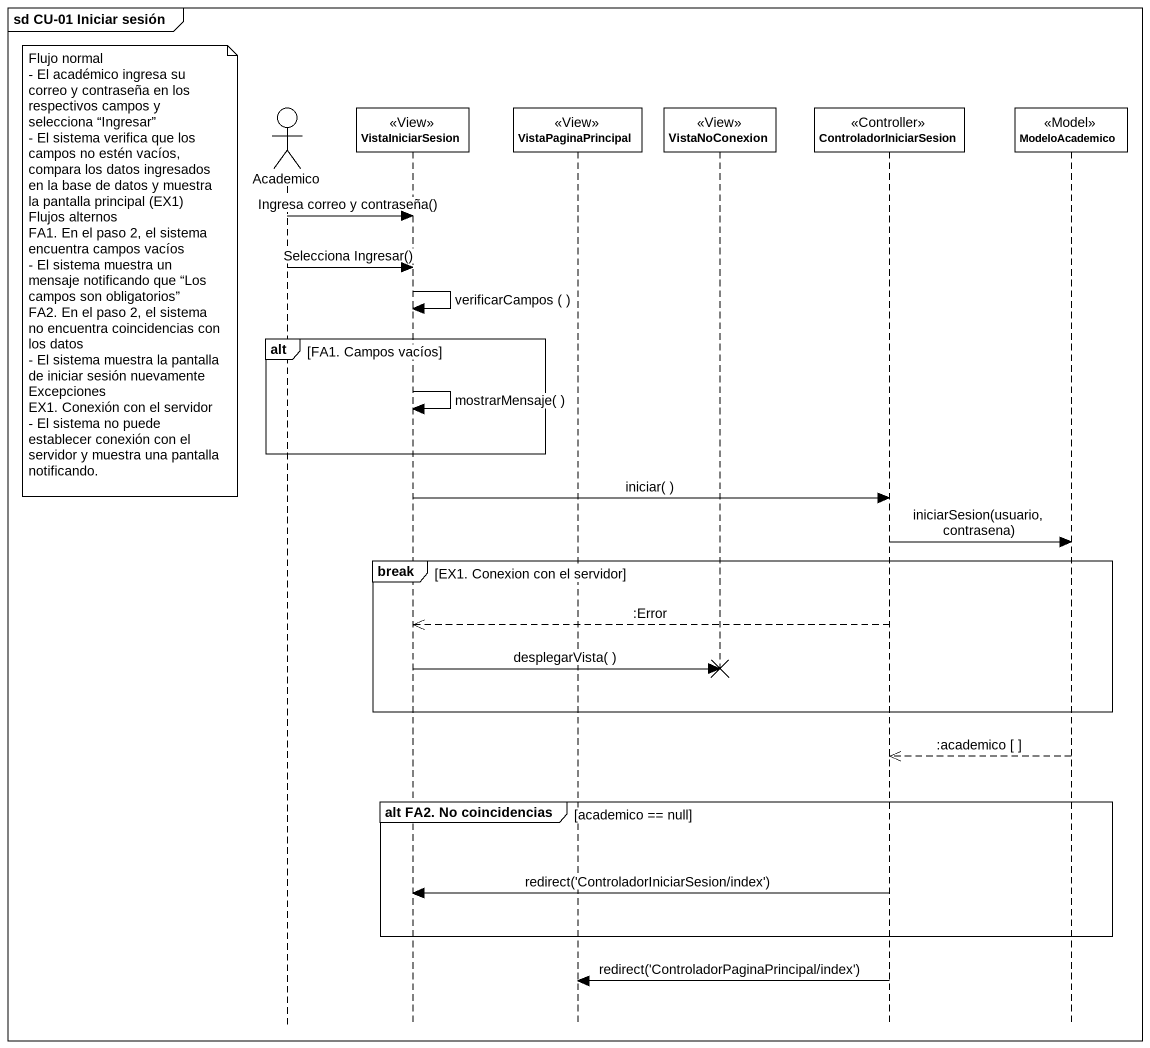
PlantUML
@startuml
mainframe sd CU-01 Iniciar sesión
hide footbox
actor Academico
participant VistaIniciarSesion <<View>>
participant VistaPaginaPrincipal <<View>>
participant VistaNoConexion <<View>>
participant ControladorIniciarSesion <<Controller>>
participant ModeloAcademico <<Model>>

Academico -> VistaIniciarSesion : Ingresa correo y contraseña()
Academico -> VistaIniciarSesion : Selecciona Ingresar()
note left of Academico
  Flujo normal
  - El académico ingresa su correo y contraseña en los respectivos campos y selecciona “Ingresar”
  - El sistema verifica que los campos no estén vacíos, compara los datos ingresados en la base de datos y muestra la pantalla principal (EX1)
  Flujos alternos
  FA1. En el paso 2, el sistema encuentra campos vacíos
  - El sistema muestra un mensaje notificando que “Los campos son obligatorios”
  FA2. En el paso 2, el sistema no encuentra coincidencias con los datos
  - El sistema muestra la pantalla de iniciar sesión nuevamente
  Excepciones
  EX1. Conexión con el servidor
  - El sistema no puede establecer conexión con el servidor y muestra una pantalla notificando.
end note
VistaIniciarSesion -> VistaIniciarSesion : verificarCampos ( )
alt FA1. Campos vacíos
  VistaIniciarSesion -> VistaIniciarSesion : mostrarMensaje( )
end
VistaIniciarSesion -> ControladorIniciarSesion : iniciar( )
ControladorIniciarSesion -> ModeloAcademico : iniciarSesion(usuario, contrasena)
break EX1. Conexion con el servidor
  ControladorIniciarSesion -->> VistaIniciarSesion : :Error
  VistaIniciarSesion -> VistaNoConexion !! : desplegarVista( )
end
ModeloAcademico -->> ControladorIniciarSesion : :academico [ ]
group alt FA2. No coincidencias [academico == null]
  ControladorIniciarSesion -> VistaIniciarSesion : redirect('ControladorIniciarSesion/index')
end
ControladorIniciarSesion -> VistaPaginaPrincipal : redirect('ControladorPaginaPrincipal/index')
@enduml
